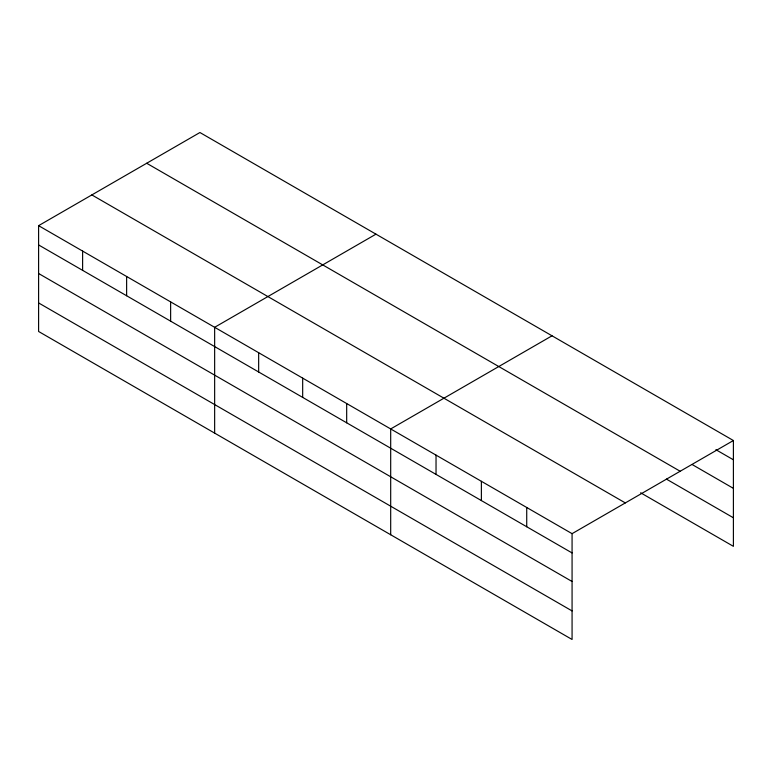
<?xml version="1.0" encoding="UTF-8"?>
<svg xmlns="http://www.w3.org/2000/svg" width="772" height="772" viewBox="0 0 772 772"><rect width="100%" height="100%" fill="white"/><g stroke="black" fill="none" stroke-linecap="round" stroke-linejoin="round"><path stroke-width="1.16" d="M38.6 225.665L572.071 533.664L572.071 639.477L38.6 331.477L38.6 225.665L199.929 132.523L733.4 440.522L733.4 546.335L640.644 492.787M375.974 234.157L214.645 327.299L214.645 433.121M552.019 335.801L390.69 428.942L390.69 534.764M572.071 533.664L733.4 440.522M715.876 449.68L733.4 459.794M692.175 464.551L733.4 488.358M146.69 163.259L680.161 471.258M666.41 479.103L733.4 517.78M91.839 194.92L625.31 502.919M38.6 244.936L572.071 552.935M38.6 273.5L572.071 581.499M38.6 302.923L572.071 610.922M526.726 507.484L526.726 526.755M481.381 481.303L481.381 500.574M436.035 455.123L436.035 474.394M346.676 403.534L346.676 422.805M302.672 378.116L302.672 397.397M258.659 352.707L258.659 371.988M170.631 301.891L170.631 321.171M126.627 276.482L126.627 295.753M82.614 251.074L82.614 270.345"/></g></svg>
